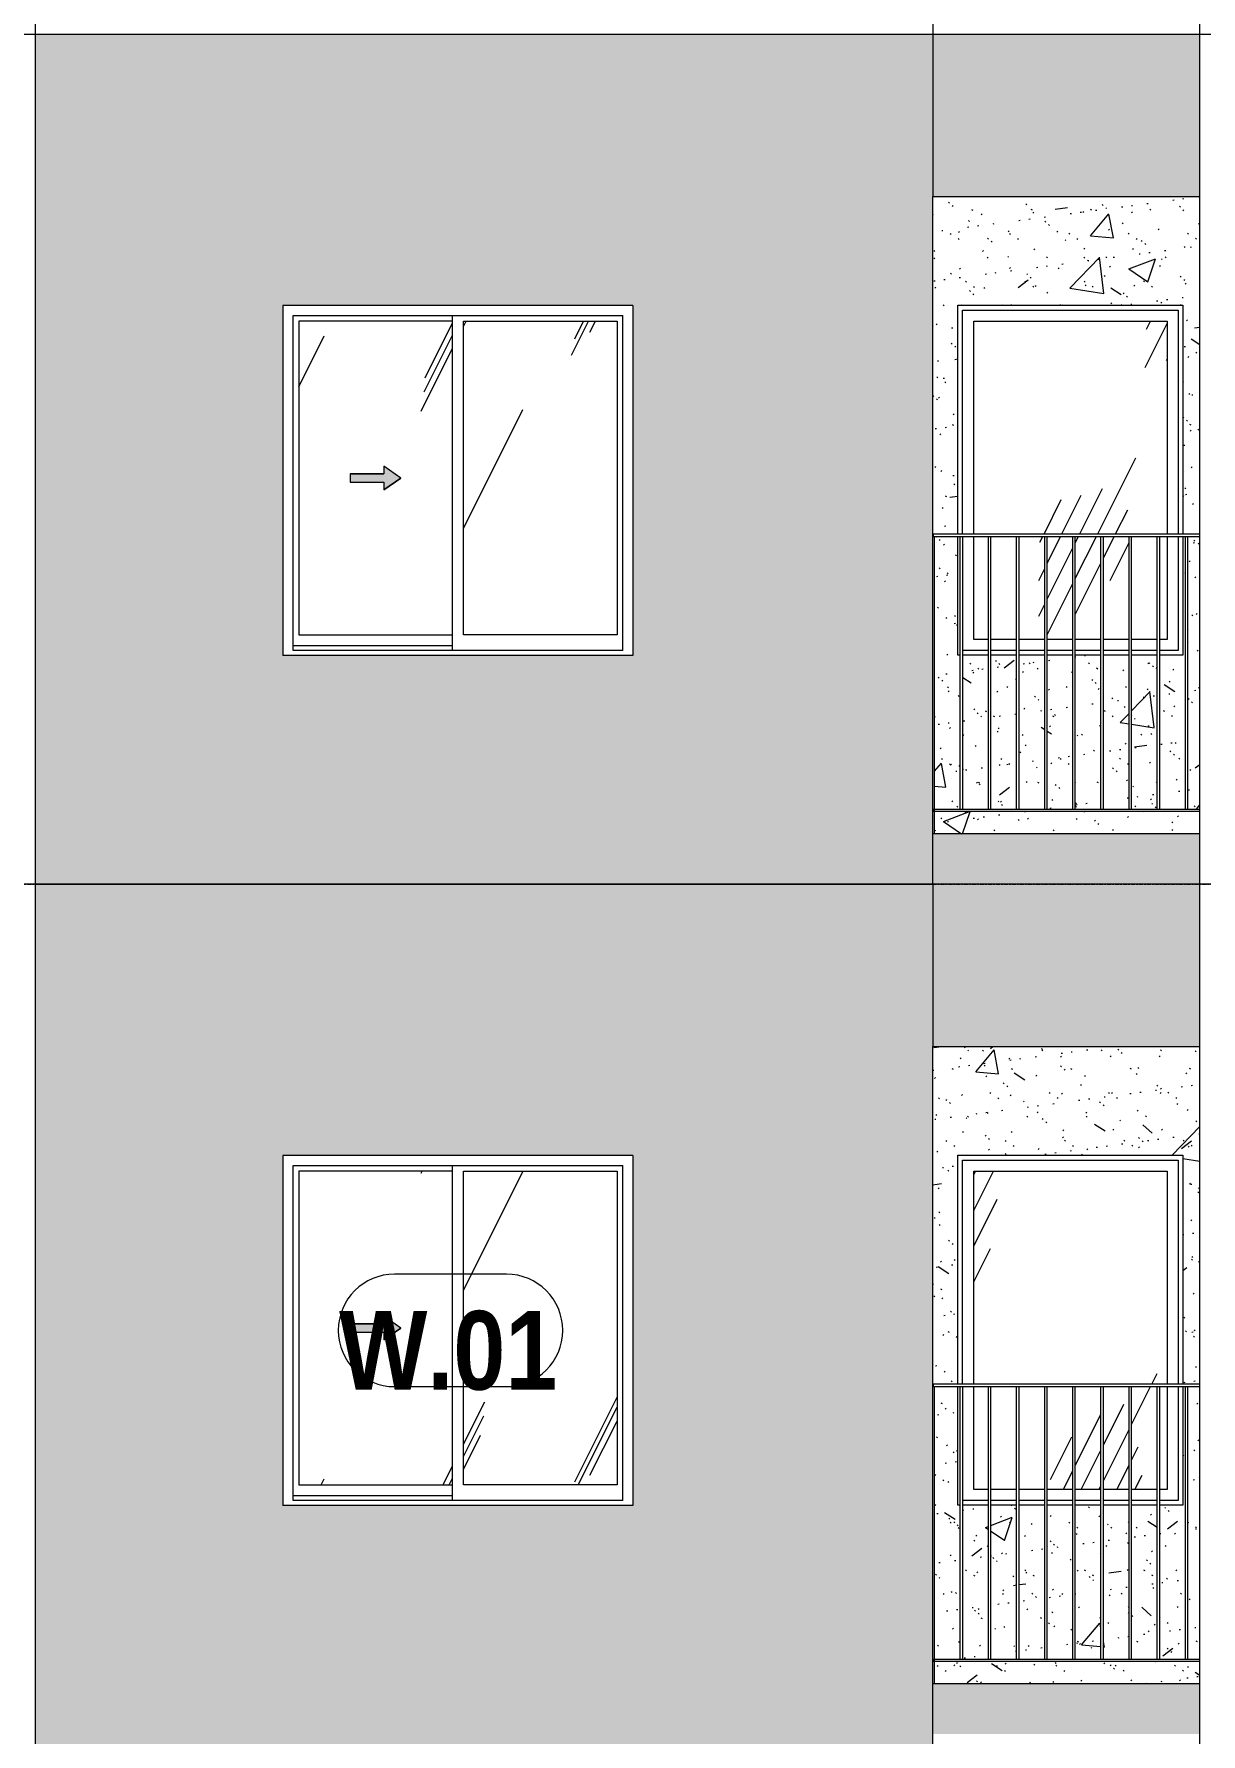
# Model space of a CAD drawing. Header units: millimetres. Extents: x 1240 to 198004, y -7796 to 35300.
# Drawn here: x 56840 to 61507, y 9000 to 15800 of the extents above; entities that cross this region are included whole.
import ezdxf

# ---------------------------------------------------------------- set-up
doc = ezdxf.new("R2010")
doc.units = ezdxf.units.MM
doc.linetypes.add('1 NÉT CALL OUT', pattern=[6, 3, -3])
doc.linetypes.add('Centre', pattern=[31.75, 6.35, -4.7625, 15.875, -4.7625])
for name, color, linetype, lineweight in [('0-1', 7, 'Continuous', 5), ('A-DETL-GENF', 92, 'Continuous', 9), ('A-DETL-GENF-2', 92, '1 NÉT CALL OUT', 9), ('A-FLOR-HRAL', 11, 'Continuous', 9), ('A-FLOR-HRAL-1', 253, 'Continuous', 9), ('A-FLOR-LEVL-2', 51, 'Centre', 9), ('A-GLAZ', 151, 'Continuous', 9), ('A-GLAZ-1', 7, 'Continuous', 9), ('A-GLAZ-3', 7, '1 NÉT CALL OUT', 9), ('A-GLAZ-IDEN', 152, 'Continuous', 9), ('A-WALL', 113, 'Continuous', 9), ('A-WALL-PATT-2', 9, 'Continuous', 9), ('A-WALL-PATT-4', 111, 'Continuous', 9), ('I-WALL', 2, 'Continuous', 9), ('I-WALL-1', 7, 'Continuous', 9)]:
    doc.layers.add(name, color=color, linetype=linetype, lineweight=lineweight)
doc.styles.add('Arial_B_1', font='arialbd.ttf', dxfattribs={"width": 0.85, "height": 315})
pattern_1 = [(50, (377.7, 0), (1093.104, -95.634), [114.3, -1257.3]), (355, (377.7, 0), (-211.457, 1146.34), [91.44, -1005.84]), (100.451, (468.8, -8), (881.656, 1050.7), [97.14, -1068.54]), (46.184, (377.7, 304.8), (1626.475, -252.257), [171.45, -1885.95]), (96.636, (513.3, 283.8), (1424.416, 1484.565), [145.71, -1602.81]), (351.184, (377.7, 304.8), (1424.43, 1484.55), [137.16, -1508.76]), (21, (530.1, 228.6), (909.686, -613.591), [114.3, -1257.3]), (326, (530.1, 228.6), (370.812, 1105.129), [91.44, -1005.84]), (71.451, (606, 177.5), (1280.503, 491.528), [97.14, -1068.54]), (37.5, (377.74, 0), (18.5313, 507.3303), [50.292, -943.356, 50.292, -970.788, -1009.65]), (37.5, (377.74, 0), (18.5313, 507.3303), [-2014.728, 50.292, -959.358]), (7.5, (377.74, 0), (400.9178, 601.0836), [50.292, -531.876, 50.292, -920.496, -384.81]), (7.5, (377.74, 0), (400.9178, 601.0836), [-1552.956, 50.292, -334.518]), (327.5, (37.9, 0), (813.5452, -34.3737), [50.292, -330.708, 50.292, -1138.428, -1577.34]), (327.5, (37.9, 0), (813.5452, -34.3737), [-1569.72, 50.292, -1527.048]), (317.5, (-114.5, 0), (888.7755, 152.56), [50.292, -445.008, 50.292, -739.14, -1120.14]), (317.5, (-114.5, 0), (888.7755, 152.56), [-1284.732, 50.292, -1069.848])]
pattern_2 = [(37.5, (377.74, 0), (-4.79953, 146.8239), [5.029, -110.795, 5.029, -124.511, -123.825]), (37.5, (377.74, 0), (-4.79953, 146.8239), [-245.364, 5.029, -118.796]), (7.5, (377.74, 0), (134.85743, 215.0472), [5.029, -57.455, 5.029, -99.365, -40.005]), (7.5, (377.74, 0), (134.85743, 215.0472), [-166.878, 5.029, -34.976]), (327.5, (284.02, 0), (237.29776, 0.4316), [5.029, -33.071, 5.029, -132.131, -179.07]), (327.5, (284.02, 0), (237.29776, 0.4316), [-175.26, 5.029, -174.041]), (317.5, (284.02, 0), (229.06706, 66.8792), [5.029, -14.021, 5.029, -84.887, -102.87]), (317.5, (284.02, 0), (229.06706, 66.8792), [-108.966, 5.029, -97.841])]
pattern_3 = [(63.435, (568.2, 95.2), (-766.75, 2300.242), [952.5, -571.5, 952.5, -571.5, -1211.71]), (63.435, (568.2, 95.2), (-766.75, 2300.242), [-3048, 381, -830.71]), (63.435, (520.6, 142.9), (-766.75, 2300.242), [762, -952.5, 571.5, -571.5, -1402.21]), (63.435, (520.6, 142.9), (-766.75, 2300.242), [-2857.5, 666.75, -735.46]), (63.435, (520.6, 285.8), (-766.75, 2300.242), [571.5, -1143, 381, -571.5, -1592.71]), (63.435, (520.6, 285.8), (-766.75, 2300.242), [-2667, 857.25, -735.46]), (63.435, (663.5, 142.9), (-766.75, 2300.242), [571.5, -1143, 476.25, -2068.96]), (63.435, (806.4, 285.8), (-766.75, 2300.242), [285.75, -1428.75, 190.5, -2354.71]), (63.435, (568.2, 523.9), (-766.75, 2300.242), [190.5, -1428.75, 190.5, -762, -1687.96]), (63.435, (568.2, 523.9), (-766.75, 2300.242), [-2571.75, 476.25, -1211.71]), (63.435, (1425.5, 381), (-766.75, 2300.242), [952.5, -1428.75, 1143, -754.51]), (63.435, (1425.5, 238.1), (-766.75, 2300.242), [1333.5, -952.5, 1428.75, -564.01]), (63.435, (1520.7, 285.8), (-766.75, 2300.242), [1524, -762, 1143, -830.71]), (63.435, (1663.6, 428.6), (-766.75, 2300.242), [952.5, -1333.5, 762, -1211.71]), (63.435, (1520.7, 714.4), (-766.75, 2300.242), [476.25, -1905, 571.5, -1306.96]), (63.435, (1806.5, 571.5), (-766.75, 2300.242), [381, -1905, 381, -1592.71])]
pattern_4 = [(63.435, (2168, 104.33), (-0.001, 1524.001), [532.463, -2875.304]), (63.435, (644, 104.33), (-0.001, 1524.001), [532.463, -2875.304]), (63.435, (2897.55, 398.8), (-0.001, 1524.001), [532.463, -2875.304]), (63.435, (1373.55, 398.8), (-0.001, 1524.001), [532.463, -2875.304]), (63.435, (2787.1, 294.83), (-0.001, 1524.001), [532.463, -2875.304]), (63.435, (1263.1, 294.83), (-0.001, 1524.001), [532.463, -2875.304]), (63.435, (2674.6, 890.1), (-0.001, 1524.001), [258.802, -3148.965]), (63.435, (1150.6, 890.1), (-0.001, 1524.001), [258.802, -3148.965]), (63.435, (2600.96, 797.95), (-0.001, 1524.001), [532.463, -2875.304]), (63.435, (1076.96, 797.95), (-0.001, 1524.001), [532.463, -2875.304]), (63.435, (2613.95, 864.1), (-0.001, 1524.001), [532.463, -2875.304]), (63.435, (1089.95, 864.1), (-0.001, 1524.001), [532.463, -2875.304]), (63.435, (1999.1, 573.94), (-0.001, 1524.001), [532.463, -2875.304]), (63.435, (475.1, 573.94), (-0.001, 1524.001), [532.463, -2875.304]), (63.435, (2012.1, 651.9), (-0.001, 1524.001), [532.463, -2875.304]), (63.435, (488.1, 651.9), (-0.001, 1524.001), [532.463, -2875.304]), (63.435, (2015.6, 708.1), (-0.001, 1524.001), [532.463, -2875.304]), (63.435, (491.6, 708.1), (-0.001, 1524.001), [532.463, -2875.304])]

# ---------------------------------------------------------------- blocks, each defined once
blk = doc.blocks.new('M_Fixed - 900 x 1400-V154-TKCS_MẶT ĐỨNG NỘI KHU 1')
at = {"layer": 'A-GLAZ'}
h = blk.add_hatch(dxfattribs=at)
h.set_pattern_fill('FP_20', color=256, style=0, pattern_type=2)
h.set_pattern_definition(pattern_3)
h.paths.add_polyline_path([(60891.9, 13378), (60994.4, 13378), (60994.4, 13790), (60891.9, 13790)])
h.paths.add_polyline_path([(60597.9, 13378), (60656.9, 13378), (60656.9, 13790), (60597.9, 13790)])
h.paths.add_polyline_path([(60666.9, 13378), (60769.4, 13378), (60769.4, 13790), (60666.9, 13790)])
h.paths.add_polyline_path([(60779.4, 13378), (60881.9, 13378), (60881.9, 13790), (60779.4, 13790)])
h.paths.add_polyline_path([(61004.4, 13378), (61106.9, 13378), (61106.9, 13790), (61004.4, 13790), (61004.4, 13745.5)])
h.paths.add_polyline_path([(61371.9, 13378), (61371.9, 13790), (61341.9, 13790), (61341.9, 13378)])
h.paths.add_polyline_path([(61331.9, 13378), (61331.9, 13790), (61229.4, 13790), (61229.4, 13378)])
h.paths.add_polyline_path([(61116.9, 13378), (61219.4, 13378), (61219.4, 13790), (61116.9, 13790), (61116.9, 13633)])
h.paths.add_polyline_path([(60949.9, 13800), (61371.9, 13800.9), (61371.9, 14652), (60597.9, 14652), (60597.9, 13800), (60621.7, 13800)])
at = {"layer": 'A-GLAZ-1'}
for p, q in [((60553.9, 14696), (61415.9, 14696)), ((60553.9, 13800.9), (60553.9, 14696)), ((61415.9, 14696), (61415.9, 13800.9)), ((60597.9, 14652), (61371.9, 14652)), ((60597.9, 13800.9), (60597.9, 14652)), ((61371.9, 14652), (61371.9, 13800.9)), ((60597.9, 13378), (60597.9, 13790)), ((61371.9, 13790), (61371.9, 13378)), ((61415.9, 13790), (61415.9, 13334)), ((60656.9, 13334), (60554.4, 13334)), ((60656.9, 13378), (60597.9, 13378)), ((60769.4, 13378), (60666.9, 13378)), ((60769.4, 13334), (60666.9, 13334)), ((60881.9, 13378), (60779.4, 13378)), ((60881.9, 13334), (60779.4, 13334)), ((60994.4, 13378), (60891.9, 13378)), ((60994.4, 13334), (60891.9, 13334)), ((61106.9, 13378), (61004.4, 13378)), ((61106.9, 13334), (61004.4, 13334)), ((61219.4, 13378), (61116.9, 13378)), ((61219.4, 13334), (61116.9, 13334)), ((61331.9, 13378), (61229.4, 13378)), ((61331.9, 13334), (61229.4, 13334)), ((61371.9, 13378), (61341.9, 13378)), ((61415.9, 13334), (61341.9, 13334))]:
    blk.add_line(p, q, dxfattribs=at)
blk = doc.blocks.new('Railing - 10mm-901206-TKCS_MẶT ĐỨNG NỘI KHU 1')
at = {"layer": 'A-FLOR-HRAL-1'}
for p, q in [((68746.5, 5900), (68746.5, 6990)), ((68756.5, 5900), (68756.5, 6990))]:
    blk.add_line(p, q, dxfattribs=at)
blk = doc.blocks.new('Railing - 50 x 10mm-V11-TKCS_MẶT ĐỨNG NỘI KHU 1')
at = {"layer": 'A-FLOR-HRAL-1'}
for p in [(60434.9, 6990), (60441.9, 5801.2)]:
    blk.add_line(p, (60441.9, 6990), dxfattribs=at)
blk = doc.blocks.new('Railing - Railing-V156-TKCS_MẶT ĐỨNG NỘI KHU 1')
at = {"layer": 'A-FLOR-HRAL-1'}
for p, q in [((60436.9, 12690), (60436.9, 12700)), ((60436.9, 12700), (61501.9, 12700)), ((61501.9, 12690), (60436.9, 12690))]:
    blk.add_line(p, q, dxfattribs=at)
for name, p in [('Railing - 50 x 10mm-V11-TKCS_MẶT ĐỨNG NỘI KHU 1', (0, 6800)), ('Railing - 10mm-901206-TKCS_MẶT ĐỨNG NỘI KHU 1', (-8202.1, 6800)), ('Railing - 10mm-901206-TKCS_MẶT ĐỨNG NỘI KHU 1', (-8089.6, 6800)), ('Railing - 10mm-901206-TKCS_MẶT ĐỨNG NỘI KHU 1', (-7977.1, 6800)), ('Railing - 10mm-901206-TKCS_MẶT ĐỨNG NỘI KHU 1', (-7864.6, 6800)), ('Railing - 10mm-901206-TKCS_MẶT ĐỨNG NỘI KHU 1', (-7752.1, 6800)), ('Railing - 10mm-901206-TKCS_MẶT ĐỨNG NỘI KHU 1', (-7639.6, 6800)), ('Railing - 10mm-901206-TKCS_MẶT ĐỨNG NỘI KHU 1', (-7527.1, 6800)), ('Railing - 10mm-901206-TKCS_MẶT ĐỨNG NỘI KHU 1', (-7414.6, 6800)), ('Railing - 10mm-901206-TKCS_MẶT ĐỨNG NỘI KHU 1', (-7302.1, 6800))]:
    blk.add_blockref(name, p)
blk = doc.blocks.new('Top Rail Type - Top Rail_Internal_-883276-TKCS_MẶT ĐỨNG NỘI KHU 1')
at = {"layer": 'A-FLOR-HRAL-1'}
for p, q in [((60436.9, 6990), (60436.9, 7000)), ((61501.9, 7000), (60436.9, 7000)), ((60436.9, 6990), (61501.9, 6990))]:
    blk.add_line(p, q, dxfattribs=at)
blk = doc.blocks.new('NCV_TKTC_TANG 3 - 4_rvt-1-TKCS_MẶT ĐỨNG NỘI KHU 1')
at = {"layer": 'A-WALL-PATT-2'}
h = blk.add_hatch(dxfattribs=at)
h.set_pattern_fill('FP_5', color=256, style=0, pattern_type=2)
h.set_pattern_definition(pattern_1)
h.paths.add_polyline_path([(61342.7, 12601.2), (61501.9, 12601.2), (61501.9, 12690), (60441.9, 12690), (60441.9, 12601.2), (60621.7, 12601.2)])
h.paths.add_polyline_path([(61341.9, 12700), (61444.4, 12700), (61444.4, 13790), (61434.9, 13790), (61434.9, 13315), (61341.9, 13315)])
h.paths.add_polyline_path([(61501.9, 12700), (61501.9, 13790), (61454.4, 13790), (61454.4, 12700)])
h.paths.add_polyline_path([(60554.4, 12700), (60656.9, 12700), (60656.9, 13315), (60554.4, 13315), (60554.4, 13297.7)])
h.paths.add_polyline_path([(60666.9, 12700), (60769.4, 12700), (60769.4, 13315), (60666.9, 13315), (60666.9, 13198.3)])
h.paths.add_polyline_path([(60544.4, 12700), (60544.4, 13315), (60534.9, 13315), (60534.9, 13790), (60441.9, 13790), (60441.9, 12700)])
h.paths.add_polyline_path([(60779.4, 12700), (60881.9, 12700), (60881.9, 13315), (60779.4, 13315), (60779.4, 13098.9)])
h.paths.add_polyline_path([(60891.9, 12700), (60994.4, 12700), (60994.4, 13315), (60891.9, 13315), (60891.9, 12999.5)])
h.paths.add_polyline_path([(61004.4, 12700), (61106.9, 12700), (61106.9, 13315), (61004.4, 13315), (61004.4, 12900.1)])
h.paths.add_polyline_path([(61116.9, 12700), (61219.4, 12700), (61219.4, 13315), (61116.9, 13315), (61116.9, 12800.7)])
h.paths.add_polyline_path([(61229.4, 12700), (61331.9, 12700), (61331.9, 13315), (61229.4, 13315), (61229.4, 12701.3)])
h.paths.add_polyline_path([(60436.9, 13790), (60436.9, 13800), (60534.9, 13800.9), (60534.9, 14715), (61434.9, 14715), (61434.9, 13800), (61501.9, 13800.9), (61501.9, 15150), (60434.9, 15150), (60434.9, 13790)])
h = blk.add_hatch(dxfattribs=at)
h.set_pattern_fill('FP_4', color=256, style=0, pattern_type=2)
h.set_pattern_definition(pattern_2)
h.paths.add_polyline_path([(61342.7, 12601.2), (61501.9, 12601.2), (61501.9, 12690), (60441.9, 12690), (60441.9, 12601.2), (60621.7, 12601.2)])
h.paths.add_polyline_path([(61341.9, 12700), (61444.4, 12700), (61444.4, 13790), (61434.9, 13790), (61434.9, 13315), (61341.9, 13315)])
h.paths.add_polyline_path([(61501.9, 12700), (61501.9, 13790), (61454.4, 13790), (61454.4, 12700)])
h.paths.add_polyline_path([(60554.4, 12700), (60656.9, 12700), (60656.9, 13315), (60554.4, 13315), (60554.4, 13297.7)])
h.paths.add_polyline_path([(60666.9, 12700), (60769.4, 12700), (60769.4, 13315), (60666.9, 13315), (60666.9, 13198.3)])
h.paths.add_polyline_path([(60544.4, 12700), (60544.4, 13315), (60534.9, 13315), (60534.9, 13790), (60441.9, 13790), (60441.9, 12700)])
h.paths.add_polyline_path([(60779.4, 12700), (60881.9, 12700), (60881.9, 13315), (60779.4, 13315), (60779.4, 13098.9)])
h.paths.add_polyline_path([(60891.9, 12700), (60994.4, 12700), (60994.4, 13315), (60891.9, 13315), (60891.9, 12999.5)])
h.paths.add_polyline_path([(61004.4, 12700), (61106.9, 12700), (61106.9, 13315), (61004.4, 13315), (61004.4, 12900.1)])
h.paths.add_polyline_path([(61116.9, 12700), (61219.4, 12700), (61219.4, 13315), (61116.9, 13315), (61116.9, 12800.7)])
h.paths.add_polyline_path([(61229.4, 12700), (61331.9, 12700), (61331.9, 13315), (61229.4, 13315), (61229.4, 12701.3)])
h.paths.add_polyline_path([(60436.9, 13790), (60436.9, 13800), (60534.9, 13800.9), (60534.9, 14715), (61434.9, 14715), (61434.9, 13800), (61501.9, 13800.9), (61501.9, 15150), (60434.9, 15150), (60434.9, 13790)])
at = {"layer": 'I-WALL-1'}
for p, q in [((60534.9, 13800.9), (60534.9, 14715)), ((60534.9, 14715), (61434.9, 14715)), ((61434.9, 14715), (61434.9, 13800.9)), ((60534.9, 13315), (60534.9, 13790)), ((61434.9, 13790), (61434.9, 13315)), ((60544.4, 13315), (60534.9, 13315)), ((60656.9, 13315), (60554.4, 13315)), ((60769.4, 13315), (60666.9, 13315)), ((60881.9, 13315), (60779.4, 13315)), ((60994.4, 13315), (60891.9, 13315)), ((61106.9, 13315), (61004.4, 13315)), ((61219.4, 13315), (61116.9, 13315)), ((61331.9, 13315), (61229.4, 13315)), ((61434.9, 13315), (61341.9, 13315))]:
    blk.add_line(p, q, dxfattribs=at)
at = {"layer": 'A-FLOR-HRAL'}
for name, p in [('Railing - Railing-V156-TKCS_MẶT ĐỨNG NỘI KHU 1', (0, 0)), ('Top Rail Type - Top Rail_Internal_-883276-TKCS_MẶT ĐỨNG NỘI KHU 1', (0, 6800))]:
    blk.add_blockref(name, p, dxfattribs=at)
at = {"layer": 'A-GLAZ'}
blk.add_blockref('M_Fixed - 900 x 1400-V154-TKCS_MẶT ĐỨNG NỘI KHU 1', (0, 0), dxfattribs=at)
blk = doc.blocks.new('M_Fixed - 900 x 1400-V198-TKCS_MẶT ĐỨNG NỘI KHU 1')
at = {"layer": 'A-GLAZ'}
h = blk.add_hatch(dxfattribs=at)
h.set_pattern_fill('FP_20', color=256, style=0, pattern_type=2)
h.set_pattern_definition(pattern_3)
h.paths.add_polyline_path([(60779.4, 9978), (60881.9, 9978), (60881.9, 10390), (60779.4, 10390), (60779.4, 10028.3)])
h.paths.add_polyline_path([(60597.9, 9978), (60656.9, 9978), (60656.9, 10390), (60597.9, 10390)])
h.paths.add_polyline_path([(60891.9, 9978), (60994.4, 9978), (60994.4, 10390), (60891.9, 10390), (60891.9, 10028.3)])
h.paths.add_polyline_path([(60666.9, 9978), (60769.4, 9978), (60769.4, 10390), (60666.9, 10390), (60666.9, 10028.3)])
h.paths.add_polyline_path([(61371.9, 9978), (61371.9, 10390), (61341.9, 10390), (61341.9, 9978)])
h.paths.add_polyline_path([(61331.9, 9978), (61331.9, 10390), (61229.4, 10390), (61229.4, 9978), (61267.5, 9978)])
h.paths.add_polyline_path([(61004.4, 9978), (61106.9, 9978), (61106.9, 10390), (61004.4, 10390), (61004.4, 10028.3)])
h.paths.add_polyline_path([(61116.9, 9978), (61219.4, 9978), (61219.4, 10390), (61116.9, 10390), (61116.9, 10028.3)])
h.paths.add_polyline_path([(60621.7, 10400), (61371.9, 10400), (61371.9, 11252), (60597.9, 11252), (60597.9, 10400)])
at = {"layer": 'A-GLAZ-1'}
for p, q in [((60553.9, 11296), (61415.9, 11296)), ((60553.9, 10400), (60553.9, 11296)), ((61415.9, 11296), (61415.9, 10400)), ((60597.9, 11252), (61371.9, 11252)), ((60597.9, 10400), (60597.9, 11252)), ((61371.9, 11252), (61371.9, 10400)), ((60597.9, 9978), (60597.9, 10390)), ((61371.9, 10390), (61371.9, 9978)), ((61415.9, 10390), (61415.9, 9934)), ((60656.9, 9934), (60554.4, 9934)), ((60656.9, 9978), (60597.9, 9978)), ((60769.4, 9978), (60666.9, 9978)), ((60769.4, 9934), (60666.9, 9934)), ((60881.9, 9978), (60779.4, 9978)), ((60881.9, 9934), (60779.4, 9934)), ((60994.4, 9978), (60891.9, 9978)), ((60994.4, 9934), (60891.9, 9934)), ((61106.9, 9978), (61004.4, 9978)), ((61106.9, 9934), (61004.4, 9934)), ((61219.4, 9978), (61116.9, 9978)), ((61219.4, 9934), (61116.9, 9934)), ((61331.9, 9978), (61229.4, 9978)), ((61331.9, 9934), (61229.4, 9934)), ((61371.9, 9978), (61341.9, 9978)), ((61415.9, 9934), (61341.9, 9934))]:
    blk.add_line(p, q, dxfattribs=at)
blk = doc.blocks.new('NCV_TKTC_TANG 3 - 4_rvt-2-TKCS_MẶT ĐỨNG NỘI KHU 1')
at = {"layer": 'A-WALL-PATT-2'}
h = blk.add_hatch(dxfattribs=at)
h.set_pattern_fill('FP_5', color=256, style=0, pattern_type=2)
h.set_pattern_definition(pattern_1)
h.paths.add_polyline_path([(61342.7, 9201.2), (61501.9, 9201.2), (61501.9, 9290), (60441.9, 9290), (60441.9, 9201.2), (61267.5, 9201.2)])
h.paths.add_polyline_path([(60554.4, 9300), (60656.9, 9300), (60656.9, 9915), (60554.4, 9915), (60554.4, 9897.7)])
h.paths.add_polyline_path([(60544.4, 9300), (60544.4, 9915), (60534.9, 9915), (60534.9, 10390), (60441.9, 10390), (60441.9, 9300)])
h.paths.add_polyline_path([(60769.4, 9300), (60769.4, 9915), (60666.9, 9915), (60666.9, 9300)])
h.paths.add_polyline_path([(60779.4, 9300), (60881.9, 9300), (60881.9, 9915), (60779.4, 9915), (60779.4, 9698.9)])
h.paths.add_polyline_path([(61501.9, 9300), (61501.9, 10390), (61454.4, 10390), (61454.4, 9300)])
h.paths.add_polyline_path([(60994.4, 9300), (60994.4, 9915), (60891.9, 9915), (60891.9, 9300)])
h.paths.add_polyline_path([(61004.4, 9300), (61106.9, 9300), (61106.9, 9915), (61004.4, 9915), (61004.4, 9500.1)])
h.paths.add_polyline_path([(61116.9, 9300), (61219.4, 9300), (61219.4, 9915), (61116.9, 9915), (61116.9, 9400.7)])
h.paths.add_polyline_path([(61229.4, 9300), (61331.9, 9300), (61331.9, 9915), (61229.4, 9915), (61229.4, 9301.3)])
h.paths.add_polyline_path([(61341.9, 9300), (61444.4, 9300), (61444.4, 10390), (61434.9, 10390), (61434.9, 9915), (61341.9, 9915), (61341.9, 9399.6)])
h.paths.add_polyline_path([(60436.9, 10390), (60436.9, 10400), (60534.9, 10400), (60534.9, 11315), (61434.9, 11315), (61434.9, 10400), (61501.9, 10400), (61501.9, 11750), (60434.9, 11750), (60434.9, 10390)])
h = blk.add_hatch(dxfattribs=at)
h.set_pattern_fill('FP_4', color=256, style=0, pattern_type=2)
h.set_pattern_definition(pattern_2)
h.paths.add_polyline_path([(61342.7, 9201.2), (61501.9, 9201.2), (61501.9, 9290), (60441.9, 9290), (60441.9, 9201.2), (61267.5, 9201.2)])
h.paths.add_polyline_path([(60554.4, 9300), (60656.9, 9300), (60656.9, 9915), (60554.4, 9915), (60554.4, 9897.7)])
h.paths.add_polyline_path([(60544.4, 9300), (60544.4, 9915), (60534.9, 9915), (60534.9, 10390), (60441.9, 10390), (60441.9, 9300)])
h.paths.add_polyline_path([(60769.4, 9300), (60769.4, 9915), (60666.9, 9915), (60666.9, 9300)])
h.paths.add_polyline_path([(60779.4, 9300), (60881.9, 9300), (60881.9, 9915), (60779.4, 9915), (60779.4, 9698.9)])
h.paths.add_polyline_path([(61501.9, 9300), (61501.9, 10390), (61454.4, 10390), (61454.4, 9300)])
h.paths.add_polyline_path([(60994.4, 9300), (60994.4, 9915), (60891.9, 9915), (60891.9, 9300)])
h.paths.add_polyline_path([(61004.4, 9300), (61106.9, 9300), (61106.9, 9915), (61004.4, 9915), (61004.4, 9500.1)])
h.paths.add_polyline_path([(61116.9, 9300), (61219.4, 9300), (61219.4, 9915), (61116.9, 9915), (61116.9, 9400.7)])
h.paths.add_polyline_path([(61229.4, 9300), (61331.9, 9300), (61331.9, 9915), (61229.4, 9915), (61229.4, 9301.3)])
h.paths.add_polyline_path([(61341.9, 9300), (61444.4, 9300), (61444.4, 10390), (61434.9, 10390), (61434.9, 9915), (61341.9, 9915), (61341.9, 9399.6)])
h.paths.add_polyline_path([(60436.9, 10390), (60436.9, 10400), (60534.9, 10400), (60534.9, 11315), (61434.9, 11315), (61434.9, 10400), (61501.9, 10400), (61501.9, 11750), (60434.9, 11750), (60434.9, 10390)])
at = {"layer": 'I-WALL-1'}
for p, q in [((60534.9, 10400), (60534.9, 11315)), ((60534.9, 11315), (61434.9, 11315)), ((61434.9, 11315), (61434.9, 10400)), ((60534.9, 9915), (60534.9, 10390)), ((61434.9, 10390), (61434.9, 9915)), ((60544.4, 9915), (60534.9, 9915)), ((60656.9, 9915), (60554.4, 9915)), ((60769.4, 9915), (60666.9, 9915)), ((60881.9, 9915), (60779.4, 9915)), ((60994.4, 9915), (60891.9, 9915)), ((61106.9, 9915), (61004.4, 9915)), ((61219.4, 9915), (61116.9, 9915)), ((61331.9, 9915), (61229.4, 9915)), ((61434.9, 9915), (61341.9, 9915))]:
    blk.add_line(p, q, dxfattribs=at)
at = {"layer": 'A-FLOR-HRAL'}
for name, p in [('Railing - Railing-V156-TKCS_MẶT ĐỨNG NỘI KHU 1', (0, -3400)), ('Top Rail Type - Top Rail_Internal_-883276-TKCS_MẶT ĐỨNG NỘI KHU 1', (0, 3400))]:
    blk.add_blockref(name, p, dxfattribs=at)
at = {"layer": 'A-GLAZ'}
blk.add_blockref('M_Fixed - 900 x 1400-V198-TKCS_MẶT ĐỨNG NỘI KHU 1', (0, 0), dxfattribs=at)
blk = doc.blocks.new('1_FAMILY RVT - W01-WxH 1400x1400xmm-V5-TKCS_MẶT ĐỨNG NỘI KHU 1')
at = {"layer": 'A-DETL-GENF-2'}
blk.add_hatch(color=256, dxfattribs=at).paths.add_polyline_path([(58239.8, 10576.5), (58307.5, 10623.9), (58239.8, 10671.4), (58239.8, 10640.9), (58104.3, 10640.9), (58104.3, 10607), (58239.8, 10607)])
at = {"layer": 'A-GLAZ'}
h = blk.add_hatch(dxfattribs=at)
h.set_pattern_fill('FP_2', color=256, style=0, pattern_type=2)
h.set_pattern_definition(pattern_4)
h.paths.add_polyline_path([(57898.8, 9997), (58513.1, 9997), (58513.1, 11250.9), (57898.8, 11250.9), (57898.8, 10611.2)])
h.paths.add_polyline_path([(58239.8, 10576.5), (58239.8, 10607), (58104.3, 10607), (58104.3, 10640.9), (58239.8, 10640.9), (58239.8, 10671.4), (58307.5, 10623.9), (58283.4, 10607)])
h = blk.add_hatch(dxfattribs=at)
h.set_pattern_fill('FP_2', color=256, style=0, pattern_type=2)
h.set_pattern_definition(pattern_4)
h.paths.add_polyline_path([(59171.8, 9997), (59171.8, 11250.9), (58557.5, 11250.9), (58557.5, 9997)])
at = {"layer": 'A-DETL-GENF'}
for p, q in [((58104.3, 10640.9), (58104.3, 10607)), ((58104.3, 10640.9), (58239.8, 10640.9)), ((58239.8, 10640.9), (58104.3, 10640.9)), ((58104.3, 10640.9), (58104.3, 10607)), ((58239.8, 10671.4), (58239.8, 10640.9)), ((58307.5, 10623.9), (58239.8, 10671.4)), ((58307.5, 10623.9), (58239.8, 10671.4)), ((58239.8, 10671.4), (58239.8, 10640.9)), ((58307.5, 10623.9), (58239.8, 10576.5)), ((58239.8, 10576.5), (58307.5, 10623.9)), ((58104.3, 10607), (58239.8, 10607)), ((58104.3, 10607), (58239.8, 10607)), ((58239.8, 10607), (58239.8, 10576.5)), ((58239.8, 10607), (58239.8, 10576.5))]:
    blk.add_line(p, q, dxfattribs=at)
at = {"layer": 'A-GLAZ'}
for p, q in [((59235.3, 11314.4), (57835.3, 11314.4)), ((57835.3, 11314.4), (57835.3, 9914.4)), ((59235.3, 11314.4), (59235.3, 9914.4)), ((57876.2, 11273.5), (59194.4, 11273.5)), ((57876.2, 9933.5), (57876.2, 11273.5)), ((57898.8, 11250.9), (57898.8, 9997)), ((58513.1, 11250.9), (57898.8, 11250.9)), ((58513.1, 11273.5), (58513.1, 9933.5)), ((58557.5, 9997), (58557.5, 11250.9)), ((58557.5, 11250.9), (59171.8, 11250.9)), ((59171.8, 11250.9), (59171.8, 9997)), ((59194.4, 9933.5), (59194.4, 11273.5)), ((57898.8, 9997), (58513.1, 9997)), ((59171.8, 9997), (58557.5, 9997)), ((58513.1, 9952.5), (57876.2, 9952.5)), ((58513.1, 9952.5), (57876.2, 9952.5)), ((59194.4, 9933.5), (57876.2, 9933.5)), ((59235.3, 9914.4), (57835.3, 9914.4))]:
    blk.add_line(p, q, dxfattribs=at)
blk = doc.blocks.new('1_FAMILY RVT - W01-WxH 1400x1400xmm-V203-TKCS_MẶT ĐỨNG NỘI KHU 1')
at = {"layer": 'A-DETL-GENF-2'}
blk.add_hatch(color=256, dxfattribs=at).paths.add_polyline_path([(58239.8, 13976.5), (58307.5, 14023.9), (58239.8, 14071.4), (58239.8, 14040.9), (58104.3, 14040.9), (58104.3, 14007), (58239.8, 14007)])
at = {"layer": 'A-GLAZ'}
h = blk.add_hatch(dxfattribs=at)
h.set_pattern_fill('FP_2', color=256, style=0, pattern_type=2)
h.set_pattern_definition(pattern_4)
h.paths.add_polyline_path([(58038.3, 13397), (58513.1, 13397), (58513.1, 14650.9), (57898.8, 14650.9), (57898.8, 13397)])
h.paths.add_polyline_path([(58239.8, 13976.5), (58239.8, 14007), (58104.3, 14007), (58104.3, 14040.9), (58239.8, 14040.9), (58239.8, 14071.4), (58307.5, 14023.9), (58283.4, 14007)])
h = blk.add_hatch(dxfattribs=at)
h.set_pattern_fill('FP_2', color=256, style=0, pattern_type=2)
h.set_pattern_definition(pattern_4)
h.paths.add_polyline_path([(59171.8, 13397), (59171.8, 14650.9), (58557.5, 14650.9), (58557.5, 13397)])
at = {"layer": 'A-DETL-GENF'}
for p, q in [((58104.3, 14040.9), (58104.3, 14007)), ((58104.3, 14040.9), (58239.8, 14040.9)), ((58239.8, 14040.9), (58104.3, 14040.9)), ((58104.3, 14040.9), (58104.3, 14007)), ((58239.8, 14071.4), (58239.8, 14040.9)), ((58307.5, 14023.9), (58239.8, 14071.4)), ((58307.5, 14023.9), (58239.8, 14071.4)), ((58239.8, 14071.4), (58239.8, 14040.9)), ((58307.5, 14023.9), (58239.8, 13976.5)), ((58239.8, 13976.5), (58307.5, 14023.9)), ((58104.3, 14007), (58239.8, 14007)), ((58104.3, 14007), (58239.8, 14007)), ((58239.8, 14007), (58239.8, 13976.5)), ((58239.8, 14007), (58239.8, 13976.5))]:
    blk.add_line(p, q, dxfattribs=at)
at = {"layer": 'A-GLAZ'}
for p, q in [((59235.3, 14714.4), (57835.3, 14714.4)), ((57835.3, 14714.4), (57835.3, 13314.4)), ((59235.3, 14714.4), (59235.3, 13314.4)), ((57876.2, 14673.5), (59194.4, 14673.5)), ((57876.2, 13333.5), (57876.2, 14673.5)), ((57898.8, 14650.9), (57898.8, 13397)), ((58513.1, 14650.9), (57898.8, 14650.9)), ((58513.1, 14673.5), (58513.1, 13333.5)), ((58557.5, 13397), (58557.5, 14650.9)), ((58557.5, 14650.9), (59171.8, 14650.9)), ((59171.8, 14650.9), (59171.8, 13397)), ((59194.4, 13333.5), (59194.4, 14673.5)), ((57898.8, 13397), (58513.1, 13397)), ((59171.8, 13397), (58557.5, 13397)), ((58513.1, 13352.5), (57876.2, 13352.5)), ((58513.1, 13352.5), (57876.2, 13352.5)), ((59194.4, 13333.5), (57876.2, 13333.5)), ((59235.3, 13314.4), (57835.3, 13314.4))]:
    blk.add_line(p, q, dxfattribs=at)
blk = doc.blocks.new('SSA-WINDOW TAG - 10-2062020-TKCS_MẶT ĐỨNG NỘI KHU 1')
at = {"layer": 'A-GLAZ-IDEN'}
for p, q in [((22610.6, 7667.3), (22163, 7667.3)), ((22163, 7217.3), (22610.6, 7217.3))]:
    blk.add_line(p, q, dxfattribs=at)
for centre, start, end in [((22163, 7442.3), 90, 270), ((22610.6, 7442.3), 270, 90)]:
    blk.add_arc(centre, 225, start, end, dxfattribs=at)

msp = doc.modelspace()

# ---------------------------------------------------------------- hatches: boundary and pattern name
at = {"layer": 'A-WALL-PATT-4'}
h = msp.add_hatch(color=256, dxfattribs=at)
h.paths.add_polyline_path([(60434.9, 12400), (60434.9, 15800), (56845.3, 15800), (56845.3, 12400), (59330, 12400)])
h.paths.add_polyline_path([(57876.2, 13314.4), (57835.3, 13314.4), (57835.3, 14714.4), (59235.3, 14714.4), (59235.3, 13314.4), (58038.3, 13314.4)])
for points in [[(61501.9, 15150), (61501.9, 15800), (60434.9, 15800), (60434.9, 15150), (61267.5, 15150)], [(60621.7, 12400), (61501.9, 12400), (61501.9, 12601.2), (60434.9, 12601.2), (60434.9, 12400)], [(61501.9, 11750), (61501.9, 12400), (60434.9, 12400), (60434.9, 11750), (60621.7, 11750)], [(61267.5, 9000), (61501.9, 9000), (61501.9, 9201.2), (60434.9, 9201.2), (60434.9, 9000), (60621.7, 9000)]]:
    msp.add_hatch(color=256, dxfattribs=at).paths.add_polyline_path(points)
h = msp.add_hatch(color=256, dxfattribs=at)
h.paths.add_polyline_path([(59235.3, 9000), (60434.9, 9000), (60434.9, 12400), (56845.3, 12400), (56845.3, 9000), (59194.4, 9000)])
h.paths.add_polyline_path([(57835.3, 9914.4), (57835.3, 11314.4), (59235.3, 11314.4), (59235.3, 9914.4), (57876.2, 9914.4)])
h = msp.add_hatch(color=256, dxfattribs=at)
h.paths.add_polyline_path([(56845.3, 5600), (60434.9, 5600), (60434.9, 9000), (56845.3, 9000), (56845.3, 5800)])
h.paths.add_polyline_path([(59194.4, 6514.4), (57835.3, 6514.4), (57835.3, 7914.4), (59235.3, 7914.4), (59235.3, 6514.4)])

# ---------------------------------------------------------------- linework, layer by layer
at = {"layer": 'A-FLOR-LEVL-2'}
for p, q in [((1240.2, 15800), (91585, 15800)), ((1240.2, 12400), (91585, 12400))]:
    msp.add_line(p, q, dxfattribs=at)
at = {"layer": 'A-WALL'}
for p, q in [((56845.3, 29400), (56845.3, 5600)), ((61501.9, 5600), (61501.9, 29400)), ((53301.9, 15800), (60434.9, 15800)), ((61501.9, 15800), (68634.9, 15800)), ((60434.9, 12400), (60434.9, 15150)), ((60434.9, 12400), (53301.9, 12400)), ((56845.3, 12400), (60434.9, 12400)), ((68634.9, 12400), (61501.9, 12400)), ((60434.9, 5801.2), (60434.9, 11750))]:
    msp.add_line(p, q, dxfattribs=at)
at = {"layer": 'I-WALL'}
for p, q in [((60434.9, 16001.2), (60434.9, 15150)), ((60434.9, 15800), (61501.9, 15800)), ((60434.9, 15150), (61501.9, 15150)), ((61501.9, 12601.2), (60434.9, 12601.2)), ((61501.9, 12400), (60434.9, 12400)), ((60434.9, 12400), (60434.9, 11750)), ((60434.9, 11750), (61501.9, 11750)), ((61501.9, 9201.2), (60434.9, 9201.2))]:
    msp.add_line(p, q, dxfattribs=at)

# ---------------------------------------------------------------- block references
at = {"layer": '0-1'}
for name in ['NCV_TKTC_TANG 3 - 4_rvt-1-TKCS_MẶT ĐỨNG NỘI KHU 1', 'NCV_TKTC_TANG 3 - 4_rvt-2-TKCS_MẶT ĐỨNG NỘI KHU 1']:
    msp.add_blockref(name, (0, 0), dxfattribs=at)
at = {"layer": 'A-GLAZ-3'}
for name in ['1_FAMILY RVT - W01-WxH 1400x1400xmm-V203-TKCS_MẶT ĐỨNG NỘI KHU 1', '1_FAMILY RVT - W01-WxH 1400x1400xmm-V5-TKCS_MẶT ĐỨNG NỘI KHU 1']:
    msp.add_blockref(name, (0, 0), dxfattribs=at)
at = {"layer": 'A-GLAZ-IDEN'}
msp.add_blockref('SSA-WINDOW TAG - 10-2062020-TKCS_MẶT ĐỨNG NỘI KHU 1', (36119.2, 3172.1), dxfattribs=at)

# ---------------------------------------------------------------- texts
at = {"layer": 'A-GLAZ-IDEN', "insert": (58496.7, 10532.5), "char_height": 315, "width": 902.7, "attachment_point": 5, "line_spacing_factor": 0.936439, "style": 'Arial_B_1'}
msp.add_mtext('\\pt6.3756,12.7512,19.12365,25.49925,31.87485,38.25045,44.62605,50.9985,57.3741,63.7497,70.1253,76.5009,82.8765,89.24895,95.62455,102.00015,108.37575,114.75135,121.1238,127.4994,133.875,140.2506,146.6262,152.99865,159.37425,165.74985,172.12545,178.50105,184.8735,191.2491,197.6247,204.0003;W.01', dxfattribs=at)

doc.saveas('drawing.dxf')
